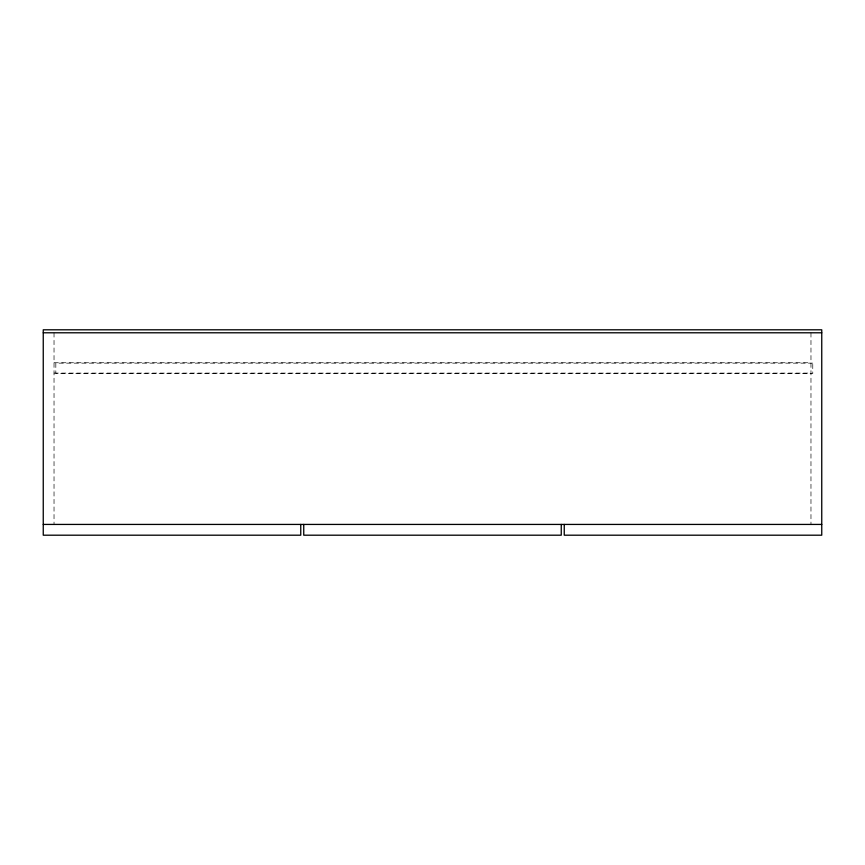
<?xml version="1.0" encoding="UTF-8"?>
<svg xmlns="http://www.w3.org/2000/svg" width="865" height="865" viewBox="0 0 865 865"><rect width="100%" height="100%" fill="white"/><g stroke="black" fill="none" stroke-linecap="round" stroke-linejoin="round"><path stroke-width="0.65" stroke-dasharray="4.33 3.24" d="M54.03 362.738L810.97 362.738M54.03 373.096L810.97 373.096M810.97 332.787L810.97 524.428M54.03 332.787L54.03 524.428M812.765 363.149L55.825 363.149L55.825 373.518L812.765 373.518L812.765 363.149"/><path stroke-width="1.3" d="M43.25 332.787L821.75 332.787M43.25 524.428L821.75 524.428M564.25 524.428L564.25 535.197L821.75 535.197L821.75 329.803L43.25 329.803L43.25 535.197L300.75 535.197L300.75 524.428M561.255 524.428L561.255 535.197L303.745 535.197L303.745 524.428"/></g></svg>
